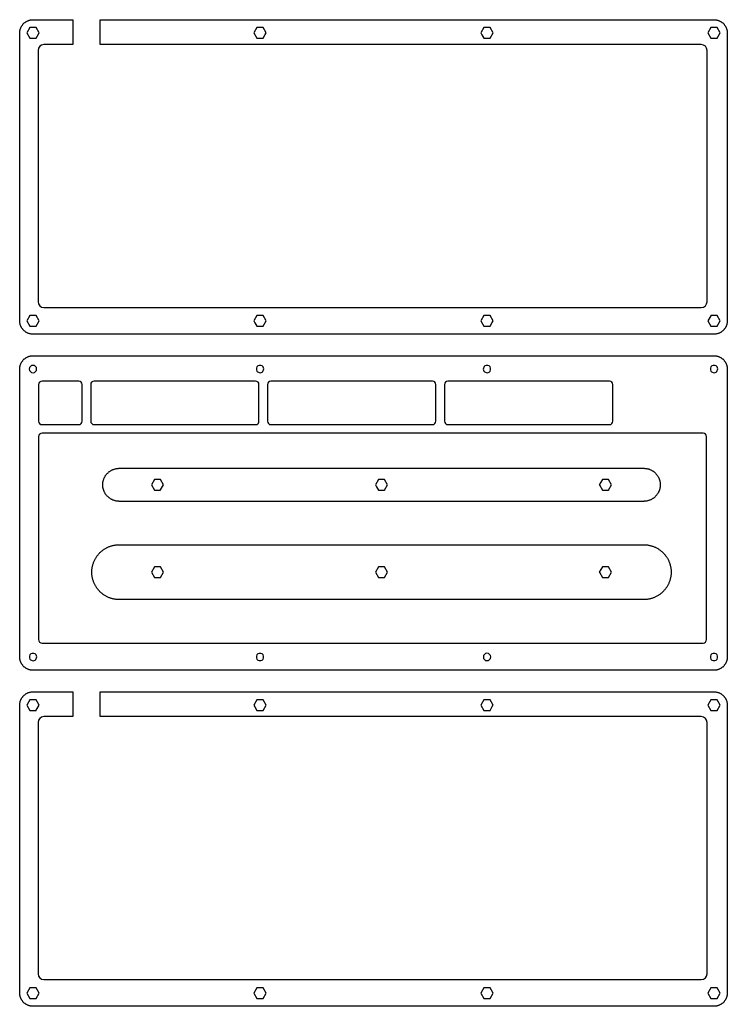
# Model space of a CAD drawing. Extents: x -329 to 329, y -226 to 226.
# Drawn here: x -328.7 to -4.9, y -225.9 to 225.9 of the extents above; entities that cross this region are included whole.
import ezdxf

# ---------------------------------------------------------------- set-up
doc = ezdxf.new("R2010")
doc.units = 0

msp = doc.modelspace()

# ---------------------------------------------------------------- linework, layer by layer
at = {"color": 1}
for p, q in [((-322.869, 225.885), (-322.653, 225.889)), ((-322.653, 225.889), (-304.528, 225.889)), ((-304.528, 225.889), (-304.466, 225.889)), ((-304.466, 225.889), (-304.466, 214.514)), ((-291.978, 214.514), (-291.978, 225.889)), ((-291.978, 225.889), (-11, 225.889)), ((-11, 225.889), (-10.784, 225.885)), ((-328.527, 221.325), (-328.47, 221.534)), ((-328.47, 221.534), (-328.405, 221.741)), ((-328.405, 221.741), (-328.333, 221.945)), ((-328.333, 221.945), (-328.254, 222.146)), ((-328.254, 222.146), (-328.168, 222.344)), ((-328.168, 222.344), (-328.074, 222.54)), ((-328.074, 222.54), (-327.974, 222.731)), ((-327.974, 222.731), (-327.867, 222.92)), ((-327.867, 222.92), (-327.753, 223.104)), ((-327.753, 223.104), (-327.633, 223.284)), ((-327.633, 223.284), (-327.506, 223.459)), ((-327.506, 223.459), (-327.374, 223.63)), ((-327.374, 223.63), (-327.235, 223.796)), ((-327.235, 223.796), (-327.09, 223.957)), ((-327.09, 223.957), (-326.94, 224.113)), ((-326.94, 224.113), (-326.784, 224.263)), ((-326.784, 224.263), (-326.623, 224.408)), ((-326.623, 224.408), (-326.457, 224.547)), ((-326.457, 224.547), (-326.286, 224.679)), ((-326.286, 224.679), (-326.111, 224.806)), ((-326.111, 224.806), (-325.931, 224.926)), ((-325.931, 224.926), (-325.747, 225.04)), ((-325.747, 225.04), (-325.558, 225.147)), ((-325.558, 225.147), (-325.367, 225.247)), ((-324.06, 222.264), (-325.468, 219.826)), ((-325.367, 225.247), (-325.171, 225.341)), ((-325.171, 225.341), (-324.973, 225.427)), ((-324.973, 225.427), (-324.772, 225.506)), ((-324.772, 225.506), (-324.568, 225.578)), ((-324.568, 225.578), (-324.361, 225.643)), ((-324.361, 225.643), (-324.152, 225.7)), ((-324.152, 225.7), (-323.942, 225.75)), ((-321.245, 222.264), (-324.06, 222.264)), ((-323.942, 225.75), (-323.729, 225.792)), ((-323.729, 225.792), (-323.516, 225.827)), ((-323.516, 225.827), (-323.301, 225.854)), ((-323.301, 225.854), (-323.086, 225.873)), ((-323.086, 225.873), (-322.869, 225.885)), ((-319.877, 219.894), (-321.245, 222.264)), ((-220.176, 222.264), (-221.583, 219.826)), ((-217.361, 222.264), (-220.176, 222.264)), ((-215.954, 219.826), (-217.361, 222.264)), ((-116.292, 222.264), (-117.699, 219.826)), ((-113.477, 222.264), (-116.292, 222.264)), ((-112.07, 219.826), (-113.477, 222.264)), ((-12.407, 222.264), (-13.815, 219.826)), ((-9.593, 222.264), (-12.407, 222.264)), ((-10.784, 225.885), (-10.568, 225.873)), ((-10.568, 225.873), (-10.352, 225.854)), ((-10.352, 225.854), (-10.137, 225.827)), ((-10.137, 225.827), (-9.924, 225.792)), ((-9.924, 225.792), (-9.711, 225.75)), ((-9.711, 225.75), (-9.501, 225.7)), ((-8.185, 219.826), (-9.593, 222.264)), ((-9.501, 225.7), (-9.292, 225.643)), ((-9.292, 225.643), (-9.085, 225.578)), ((-9.085, 225.578), (-8.881, 225.506)), ((-8.881, 225.506), (-8.68, 225.427)), ((-8.68, 225.427), (-8.482, 225.341)), ((-8.482, 225.341), (-8.286, 225.247)), ((-8.286, 225.247), (-8.095, 225.147)), ((-8.095, 225.147), (-7.906, 225.04)), ((-7.906, 225.04), (-7.722, 224.926)), ((-7.722, 224.926), (-7.542, 224.806)), ((-7.542, 224.806), (-7.367, 224.679)), ((-7.367, 224.679), (-7.196, 224.547)), ((-7.196, 224.547), (-7.03, 224.408)), ((-7.03, 224.408), (-6.869, 224.263)), ((-6.869, 224.263), (-6.713, 224.113)), ((-6.713, 224.113), (-6.563, 223.957)), ((-6.563, 223.957), (-6.418, 223.796)), ((-6.418, 223.796), (-6.279, 223.63)), ((-6.279, 223.63), (-6.147, 223.459)), ((-6.147, 223.459), (-6.02, 223.284)), ((-6.02, 223.284), (-5.9, 223.104)), ((-5.9, 223.104), (-5.786, 222.92)), ((-5.786, 222.92), (-5.679, 222.731)), ((-5.679, 222.731), (-5.579, 222.54)), ((-5.579, 222.54), (-5.485, 222.344)), ((-5.485, 222.344), (-5.399, 222.146)), ((-5.399, 222.146), (-5.32, 221.945)), ((-5.32, 221.945), (-5.248, 221.741)), ((-5.248, 221.741), (-5.183, 221.534)), ((-5.183, 221.534), (-5.126, 221.325)), ((-328.716, 219.826), (-328.712, 220.042)), ((-328.716, 87.942), (-328.716, 219.826)), ((-328.712, 220.042), (-328.7, 220.258)), ((-328.7, 220.258), (-328.681, 220.474)), ((-328.681, 220.474), (-328.654, 220.689)), ((-328.654, 220.689), (-328.619, 220.902)), ((-328.619, 220.902), (-328.577, 221.115)), ((-328.577, 221.115), (-328.527, 221.325)), ((-325.468, 219.826), (-324.06, 217.389)), ((-324.06, 217.389), (-321.245, 217.389)), ((-321.245, 217.389), (-319.838, 219.826)), ((-319.838, 219.826), (-319.877, 219.894)), ((-221.583, 219.826), (-220.176, 217.389)), ((-220.176, 217.389), (-217.361, 217.389)), ((-217.361, 217.389), (-216.361, 219.121)), ((-216.361, 219.121), (-215.954, 219.826)), ((-117.699, 219.826), (-117.199, 218.96)), ((-117.199, 218.96), (-116.292, 217.389)), ((-116.292, 217.389), (-113.477, 217.389)), ((-113.477, 217.389), (-112.07, 219.826)), ((-13.815, 219.826), (-12.407, 217.389)), ((-12.407, 217.389), (-12.329, 217.389)), ((-12.329, 217.389), (-9.593, 217.389)), ((-9.593, 217.389), (-8.185, 219.826)), ((-5.126, 221.325), (-5.076, 221.115)), ((-5.076, 221.115), (-5.034, 220.902)), ((-5.034, 220.902), (-4.999, 220.689)), ((-4.999, 220.689), (-4.972, 220.474)), ((-4.972, 220.474), (-4.953, 220.258)), ((-4.953, 220.258), (-4.941, 220.042)), ((-4.941, 220.042), (-4.938, 219.826)), ((-4.938, 219.826), (-4.938, 218.338)), ((-4.938, 218.338), (-4.938, 87.942)), ((-304.466, 214.514), (-317.653, 214.514)), ((-291.915, 214.514), (-291.978, 214.514)), ((-16.853, 214.514), (-291.915, 214.514)), ((-320.341, 211.826), (-320.341, 96.764)), ((-14.165, 96.764), (-14.165, 211.826)), ((-324.06, 90.38), (-325.468, 87.942)), ((-321.245, 90.38), (-324.06, 90.38)), ((-319.838, 87.942), (-321.245, 90.38)), ((-317.653, 94.076), (-16.853, 94.076)), ((-220.176, 90.38), (-221.583, 87.942)), ((-217.361, 90.38), (-220.176, 90.38)), ((-215.954, 87.942), (-217.361, 90.38)), ((-116.292, 90.38), (-117.699, 87.942)), ((-113.477, 90.38), (-116.292, 90.38)), ((-112.07, 87.942), (-113.477, 90.38)), ((-12.407, 90.38), (-12.446, 90.312)), ((-9.593, 90.38), (-12.407, 90.38)), ((-8.185, 87.942), (-9.593, 90.38)), ((-328.712, 87.726), (-328.716, 87.942)), ((-328.7, 87.51), (-328.712, 87.726)), ((-328.681, 87.294), (-328.7, 87.51)), ((-328.654, 87.079), (-328.681, 87.294)), ((-328.619, 86.866), (-328.654, 87.079)), ((-328.577, 86.653), (-328.619, 86.866)), ((-328.527, 86.443), (-328.577, 86.653)), ((-328.47, 86.234), (-328.527, 86.443)), ((-328.405, 86.027), (-328.47, 86.234)), ((-328.333, 85.823), (-328.405, 86.027)), ((-325.468, 87.942), (-324.06, 85.505)), ((-321.206, 85.572), (-319.838, 87.942)), ((-221.583, 87.942), (-221.083, 87.076)), ((-221.083, 87.076), (-220.176, 85.505)), ((-217.361, 85.505), (-215.954, 87.942)), ((-117.699, 87.942), (-116.292, 85.505)), ((-113.477, 85.505), (-112.477, 87.237)), ((-112.477, 87.237), (-112.07, 87.942)), ((-12.446, 90.312), (-13.815, 87.942)), ((-13.815, 87.942), (-12.407, 85.505)), ((-9.593, 85.505), (-8.185, 87.942)), ((-5.248, 86.027), (-5.32, 85.823)), ((-5.183, 86.234), (-5.248, 86.027)), ((-5.126, 86.443), (-5.183, 86.234)), ((-5.076, 86.653), (-5.126, 86.443)), ((-5.034, 86.866), (-5.076, 86.653)), ((-4.999, 87.079), (-5.034, 86.866)), ((-4.972, 87.294), (-4.999, 87.079)), ((-4.953, 87.51), (-4.972, 87.294)), ((-4.941, 87.726), (-4.953, 87.51)), ((-4.938, 87.942), (-4.941, 87.726)), ((-328.254, 85.622), (-328.333, 85.823)), ((-328.168, 85.424), (-328.254, 85.622)), ((-328.074, 85.228), (-328.168, 85.424)), ((-327.974, 85.037), (-328.074, 85.228)), ((-327.867, 84.848), (-327.974, 85.037)), ((-327.753, 84.664), (-327.867, 84.848)), ((-327.633, 84.484), (-327.753, 84.664)), ((-327.506, 84.309), (-327.633, 84.484)), ((-327.374, 84.138), (-327.506, 84.309)), ((-327.235, 83.972), (-327.374, 84.138)), ((-327.09, 83.811), (-327.235, 83.972)), ((-326.94, 83.655), (-327.09, 83.811)), ((-326.784, 83.505), (-326.94, 83.655)), ((-326.623, 83.36), (-326.784, 83.505)), ((-326.457, 83.221), (-326.623, 83.36)), ((-326.286, 83.089), (-326.457, 83.221)), ((-326.111, 82.962), (-326.286, 83.089)), ((-325.931, 82.842), (-326.111, 82.962)), ((-325.747, 82.728), (-325.931, 82.842)), ((-325.558, 82.621), (-325.747, 82.728)), ((-325.367, 82.521), (-325.558, 82.621)), ((-325.171, 82.427), (-325.367, 82.521)), ((-324.973, 82.341), (-325.171, 82.427)), ((-324.772, 82.262), (-324.973, 82.341)), ((-324.568, 82.19), (-324.772, 82.262)), ((-324.361, 82.125), (-324.568, 82.19)), ((-324.152, 82.068), (-324.361, 82.125)), ((-323.942, 82.018), (-324.152, 82.068)), ((-324.06, 85.505), (-321.245, 85.505)), ((-323.729, 81.976), (-323.942, 82.018)), ((-323.516, 81.941), (-323.729, 81.976)), ((-323.301, 81.914), (-323.516, 81.941)), ((-323.086, 81.895), (-323.301, 81.914)), ((-322.869, 81.883), (-323.086, 81.895)), ((-322.653, 81.88), (-322.869, 81.883)), ((-11, 81.88), (-322.653, 81.88)), ((-321.245, 85.505), (-321.206, 85.572)), ((-220.176, 85.505), (-217.361, 85.505)), ((-116.292, 85.505), (-113.477, 85.505)), ((-12.407, 85.505), (-9.593, 85.505)), ((-10.784, 81.883), (-11, 81.88)), ((-10.568, 81.895), (-10.784, 81.883)), ((-10.352, 81.914), (-10.568, 81.895)), ((-10.137, 81.941), (-10.352, 81.914)), ((-9.924, 81.976), (-10.137, 81.941)), ((-9.711, 82.018), (-9.924, 81.976)), ((-9.501, 82.068), (-9.711, 82.018)), ((-9.292, 82.125), (-9.501, 82.068)), ((-9.085, 82.19), (-9.292, 82.125)), ((-8.881, 82.262), (-9.085, 82.19)), ((-8.68, 82.341), (-8.881, 82.262)), ((-8.482, 82.427), (-8.68, 82.341)), ((-8.286, 82.521), (-8.482, 82.427)), ((-8.095, 82.621), (-8.286, 82.521)), ((-7.906, 82.728), (-8.095, 82.621)), ((-7.722, 82.842), (-7.906, 82.728)), ((-7.542, 82.962), (-7.722, 82.842)), ((-7.367, 83.089), (-7.542, 82.962)), ((-7.196, 83.221), (-7.367, 83.089)), ((-7.03, 83.36), (-7.196, 83.221)), ((-6.869, 83.505), (-7.03, 83.36)), ((-6.713, 83.655), (-6.869, 83.505)), ((-6.563, 83.811), (-6.713, 83.655)), ((-6.418, 83.972), (-6.563, 83.811)), ((-6.279, 84.138), (-6.418, 83.972)), ((-6.147, 84.309), (-6.279, 84.138)), ((-6.02, 84.484), (-6.147, 84.309)), ((-5.9, 84.664), (-6.02, 84.484)), ((-5.786, 84.848), (-5.9, 84.664)), ((-5.679, 85.037), (-5.786, 84.848)), ((-5.579, 85.228), (-5.679, 85.037)), ((-5.485, 85.424), (-5.579, 85.228)), ((-5.399, 85.622), (-5.485, 85.424)), ((-5.32, 85.823), (-5.399, 85.622)), ((-328.47, 67.65), (-328.405, 67.857)), ((-328.405, 67.857), (-328.333, 68.061)), ((-328.333, 68.061), (-328.254, 68.262)), ((-328.254, 68.262), (-328.168, 68.46)), ((-328.168, 68.46), (-328.074, 68.656)), ((-328.074, 68.656), (-327.974, 68.847)), ((-327.974, 68.847), (-327.867, 69.036)), ((-327.867, 69.036), (-327.753, 69.22)), ((-327.753, 69.22), (-327.633, 69.4)), ((-327.633, 69.4), (-327.506, 69.575)), ((-327.506, 69.575), (-327.374, 69.746)), ((-327.374, 69.746), (-327.235, 69.912)), ((-327.235, 69.912), (-327.09, 70.073)), ((-327.09, 70.073), (-326.94, 70.229)), ((-326.94, 70.229), (-326.784, 70.379)), ((-326.784, 70.379), (-326.623, 70.524)), ((-326.623, 70.524), (-326.457, 70.663)), ((-326.457, 70.663), (-326.286, 70.795)), ((-326.286, 70.795), (-326.111, 70.922)), ((-326.111, 70.922), (-325.931, 71.042)), ((-325.931, 71.042), (-325.747, 71.156)), ((-325.747, 71.156), (-325.558, 71.263)), ((-325.558, 71.263), (-325.367, 71.363)), ((-325.367, 71.363), (-325.171, 71.457)), ((-325.171, 71.457), (-324.973, 71.543)), ((-324.973, 71.543), (-324.772, 71.622)), ((-324.772, 71.622), (-324.568, 71.694)), ((-324.568, 71.694), (-324.361, 71.759)), ((-324.361, 71.759), (-324.152, 71.816)), ((-324.152, 71.816), (-323.942, 71.866)), ((-323.942, 71.866), (-323.729, 71.908)), ((-323.729, 71.908), (-323.516, 71.943)), ((-323.516, 71.943), (-323.301, 71.97)), ((-323.301, 71.97), (-323.086, 71.989)), ((-323.086, 71.989), (-322.869, 72.001)), ((-322.869, 72.001), (-322.653, 72.005)), ((-322.653, 72.005), (-319.765, 72.005)), ((-319.765, 72.005), (-11, 72.005)), ((-11, 72.005), (-10.784, 72.001)), ((-10.784, 72.001), (-10.568, 71.989)), ((-10.568, 71.989), (-10.352, 71.97)), ((-10.352, 71.97), (-10.137, 71.943)), ((-10.137, 71.943), (-9.924, 71.908)), ((-9.924, 71.908), (-9.711, 71.866)), ((-9.711, 71.866), (-9.501, 71.816)), ((-9.501, 71.816), (-9.292, 71.759)), ((-9.292, 71.759), (-9.085, 71.694)), ((-9.085, 71.694), (-8.881, 71.622)), ((-8.881, 71.622), (-8.68, 71.543)), ((-8.68, 71.543), (-8.482, 71.457)), ((-8.482, 71.457), (-8.286, 71.363)), ((-8.286, 71.363), (-8.095, 71.263)), ((-8.095, 71.263), (-7.906, 71.156)), ((-7.906, 71.156), (-7.722, 71.042)), ((-7.722, 71.042), (-7.542, 70.922)), ((-7.542, 70.922), (-7.367, 70.795)), ((-7.367, 70.795), (-7.196, 70.663)), ((-7.196, 70.663), (-7.03, 70.524)), ((-7.03, 70.524), (-6.869, 70.379)), ((-6.869, 70.379), (-6.713, 70.229)), ((-6.713, 70.229), (-6.563, 70.073)), ((-6.563, 70.073), (-6.418, 69.912)), ((-6.418, 69.912), (-6.279, 69.746)), ((-6.279, 69.746), (-6.147, 69.575)), ((-6.147, 69.575), (-6.02, 69.4)), ((-6.02, 69.4), (-5.9, 69.22)), ((-5.9, 69.22), (-5.786, 69.036)), ((-5.786, 69.036), (-5.679, 68.847)), ((-5.679, 68.847), (-5.579, 68.656)), ((-5.579, 68.656), (-5.485, 68.46)), ((-5.485, 68.46), (-5.399, 68.262)), ((-5.399, 68.262), (-5.32, 68.061)), ((-5.32, 68.061), (-5.248, 67.857)), ((-5.248, 67.857), (-5.183, 67.65)), ((-328.716, 65.942), (-328.712, 66.158)), ((-328.716, -65.942), (-328.716, 65.942)), ((-328.712, 66.158), (-328.7, 66.374)), ((-328.7, 66.374), (-328.681, 66.59)), ((-328.681, 66.59), (-328.654, 66.805)), ((-328.654, 66.805), (-328.619, 67.018)), ((-328.619, 67.018), (-328.577, 67.231)), ((-328.577, 67.231), (-328.527, 67.441)), ((-328.527, 67.441), (-328.47, 67.65)), ((-5.183, 67.65), (-5.126, 67.441)), ((-5.126, 67.441), (-5.076, 67.231)), ((-5.076, 67.231), (-5.034, 67.018)), ((-5.034, 67.018), (-4.999, 66.805)), ((-4.999, 66.805), (-4.972, 66.59)), ((-4.972, 66.59), (-4.953, 66.374)), ((-4.953, 66.374), (-4.941, 66.158)), ((-4.941, 66.158), (-4.938, 65.942)), ((-4.938, 65.942), (-4.938, -65.942)), ((-320.065, 58.817), (-320.065, 42.017)), ((-301.728, 60.354), (-318.528, 60.354)), ((-300.19, 42.017), (-300.19, 58.817)), ((-296.253, 58.817), (-296.253, 42.017)), ((-220.765, 60.354), (-294.715, 60.354)), ((-219.227, 42.017), (-219.227, 58.817)), ((-215.29, 58.817), (-215.29, 42.017)), ((-139.803, 60.354), (-213.753, 60.354)), ((-138.266, 42.017), (-138.266, 58.817)), ((-134.327, 58.817), (-134.327, 45.817)), ((-58.84, 60.354), (-132.79, 60.354)), ((-57.303, 42.017), (-57.303, 58.817)), ((-134.327, 45.817), (-134.327, 42.017)), ((-318.528, 40.479), (-301.728, 40.479)), ((-207.806, 36.542), (-318.528, 36.542)), ((-294.715, 40.479), (-220.765, 40.479)), ((-213.753, 40.479), (-139.803, 40.479)), ((-15.978, 36.542), (-207.806, 36.542)), ((-132.79, 40.479), (-58.84, 40.479)), ((-320.065, 35.005), (-320.065, 13.027)), ((-14.44, -57.995), (-14.44, 35.005)), ((-288.816, 17.94), (-288.65, 18.121)), ((-288.65, 18.121), (-288.478, 18.295)), ((-288.478, 18.295), (-288.301, 18.464)), ((-288.301, 18.464), (-288.118, 18.627)), ((-288.118, 18.627), (-287.93, 18.784)), ((-287.93, 18.784), (-287.737, 18.935)), ((-287.737, 18.935), (-287.539, 19.08)), ((-287.539, 19.08), (-287.337, 19.218)), ((-287.337, 19.218), (-287.131, 19.349)), ((-287.131, 19.349), (-286.92, 19.474)), ((-286.92, 19.474), (-286.705, 19.592)), ((-286.705, 19.592), (-286.487, 19.703)), ((-286.487, 19.703), (-286.265, 19.807)), ((-286.265, 19.807), (-286.04, 19.903)), ((-286.04, 19.903), (-285.812, 19.992)), ((-285.812, 19.992), (-285.581, 20.074)), ((-285.581, 20.074), (-285.347, 20.148)), ((-285.347, 20.148), (-285.112, 20.215)), ((-285.112, 20.215), (-284.874, 20.273)), ((-284.874, 20.273), (-284.634, 20.325)), ((-284.634, 20.325), (-284.393, 20.368)), ((-284.393, 20.368), (-284.151, 20.404)), ((-284.151, 20.404), (-283.908, 20.431)), ((-283.908, 20.431), (-283.664, 20.451)), ((-283.664, 20.451), (-283.419, 20.463)), ((-283.419, 20.463), (-283.174, 20.467)), ((-283.174, 20.467), (-43.174, 20.467)), ((-43.174, 20.467), (-42.931, 20.463)), ((-42.931, 20.463), (-42.689, 20.451)), ((-42.689, 20.451), (-42.447, 20.432)), ((-42.447, 20.432), (-42.207, 20.405)), ((-42.207, 20.405), (-41.967, 20.37)), ((-41.967, 20.37), (-41.728, 20.328)), ((-41.728, 20.328), (-41.491, 20.277)), ((-41.491, 20.277), (-41.255, 20.22)), ((-41.255, 20.22), (-41.022, 20.154)), ((-41.022, 20.154), (-40.791, 20.082)), ((-40.791, 20.082), (-40.562, 20.002)), ((-40.562, 20.002), (-40.336, 19.914)), ((-40.336, 19.914), (-40.112, 19.82)), ((-40.112, 19.82), (-39.892, 19.718)), ((-39.892, 19.718), (-39.676, 19.609)), ((-39.676, 19.609), (-39.463, 19.494)), ((-39.463, 19.494), (-39.253, 19.372)), ((-39.253, 19.372), (-39.048, 19.243)), ((-39.048, 19.243), (-38.847, 19.107)), ((-38.847, 19.107), (-38.65, 18.965)), ((-38.65, 18.965), (-38.458, 18.817)), ((-38.458, 18.817), (-38.271, 18.663)), ((-38.271, 18.663), (-38.089, 18.503)), ((-38.089, 18.503), (-37.913, 18.337)), ((-37.913, 18.337), (-37.741, 18.166)), ((-37.741, 18.166), (-37.575, 17.989)), ((-290.712, 13.516), (-290.688, 13.76)), ((-290.688, 13.76), (-290.656, 14.003)), ((-290.656, 14.003), (-290.617, 14.245)), ((-290.617, 14.245), (-290.57, 14.485)), ((-290.57, 14.485), (-290.514, 14.723)), ((-290.514, 14.723), (-290.452, 14.96)), ((-290.452, 14.96), (-290.381, 15.195)), ((-290.381, 15.195), (-290.303, 15.427)), ((-290.303, 15.427), (-290.218, 15.657)), ((-290.218, 15.657), (-290.125, 15.883)), ((-290.125, 15.883), (-290.025, 16.107)), ((-290.025, 16.107), (-289.918, 16.327)), ((-289.918, 16.327), (-289.803, 16.543)), ((-289.803, 16.543), (-289.682, 16.756)), ((-289.682, 16.756), (-289.554, 16.965)), ((-289.554, 16.965), (-289.419, 17.169)), ((-289.419, 17.169), (-289.278, 17.369)), ((-289.278, 17.369), (-289.13, 17.565)), ((-289.13, 17.565), (-288.976, 17.755)), ((-288.976, 17.755), (-288.816, 17.94)), ((-267.081, 15.342), (-268.488, 12.905)), ((-264.266, 15.342), (-267.081, 15.342)), ((-262.859, 12.905), (-264.266, 15.342)), ((-164.581, 15.342), (-165.988, 12.905)), ((-161.766, 15.342), (-164.581, 15.342)), ((-160.359, 12.905), (-161.766, 15.342)), ((-62.081, 15.342), (-63.488, 12.905)), ((-59.266, 15.342), (-62.081, 15.342)), ((-57.859, 12.905), (-59.266, 15.342)), ((-37.575, 17.989), (-37.415, 17.807)), ((-37.415, 17.807), (-37.261, 17.62)), ((-37.261, 17.62), (-37.113, 17.428)), ((-37.113, 17.428), (-36.971, 17.231)), ((-36.971, 17.231), (-36.836, 17.03)), ((-36.836, 17.03), (-36.707, 16.825)), ((-36.707, 16.825), (-36.584, 16.616)), ((-36.584, 16.616), (-36.469, 16.402)), ((-36.469, 16.402), (-36.36, 16.186)), ((-36.36, 16.186), (-36.258, 15.966)), ((-36.258, 15.966), (-36.164, 15.742)), ((-36.164, 15.742), (-36.076, 15.516)), ((-36.076, 15.516), (-35.996, 15.288)), ((-35.996, 15.288), (-35.924, 15.056)), ((-35.924, 15.056), (-35.858, 14.823)), ((-35.858, 14.823), (-35.801, 14.587)), ((-35.801, 14.587), (-35.751, 14.35)), ((-35.751, 14.35), (-35.708, 14.111)), ((-35.708, 14.111), (-35.673, 13.872)), ((-35.673, 13.872), (-35.646, 13.631)), ((-35.646, 13.631), (-35.627, 13.389)), ((-320.065, 13.027), (-320.065, -57.995)), ((-290.736, 13.027), (-290.728, 13.272)), ((-290.736, 12.782), (-290.736, 13.027)), ((-290.728, 12.537), (-290.736, 12.782)), ((-290.728, 13.272), (-290.712, 13.516)), ((-290.712, 12.293), (-290.728, 12.537)), ((-290.688, 12.049), (-290.712, 12.293)), ((-290.656, 11.806), (-290.688, 12.049)), ((-290.617, 11.565), (-290.656, 11.806)), ((-290.57, 11.324), (-290.617, 11.565)), ((-290.514, 11.086), (-290.57, 11.324)), ((-290.452, 10.849), (-290.514, 11.086)), ((-290.381, 10.614), (-290.452, 10.849)), ((-290.303, 10.382), (-290.381, 10.614)), ((-290.218, 10.152), (-290.303, 10.382)), ((-290.125, 9.926), (-290.218, 10.152)), ((-290.025, 9.702), (-290.125, 9.926)), ((-289.918, 9.482), (-290.025, 9.702)), ((-289.803, 9.266), (-289.918, 9.482)), ((-289.682, 9.053), (-289.803, 9.266)), ((-289.554, 8.844), (-289.682, 9.053)), ((-268.488, 12.905), (-267.081, 10.467)), ((-267.081, 10.467), (-264.266, 10.467)), ((-264.266, 10.467), (-264.227, 10.535)), ((-264.227, 10.535), (-262.859, 12.905)), ((-165.988, 12.905), (-165.488, 12.038)), ((-165.488, 12.038), (-164.581, 10.467)), ((-164.581, 10.467), (-161.766, 10.467)), ((-161.766, 10.467), (-160.359, 12.905)), ((-63.488, 12.905), (-63.449, 12.837)), ((-63.449, 12.837), (-62.081, 10.467)), ((-62.081, 10.467), (-59.266, 10.467)), ((-59.266, 10.467), (-57.859, 12.905)), ((-36.584, 9.193), (-36.707, 8.984)), ((-36.469, 9.407), (-36.584, 9.193)), ((-36.36, 9.623), (-36.469, 9.407)), ((-36.258, 9.843), (-36.36, 9.623)), ((-36.164, 10.067), (-36.258, 9.843)), ((-36.076, 10.293), (-36.164, 10.067)), ((-35.996, 10.522), (-36.076, 10.293)), ((-35.924, 10.753), (-35.996, 10.522)), ((-35.858, 10.986), (-35.924, 10.753)), ((-35.801, 11.222), (-35.858, 10.986)), ((-35.751, 11.459), (-35.801, 11.222)), ((-35.708, 11.698), (-35.751, 11.459)), ((-35.673, 11.937), (-35.708, 11.698)), ((-35.646, 12.178), (-35.673, 11.937)), ((-35.627, 12.42), (-35.646, 12.178)), ((-35.627, 13.389), (-35.615, 13.147)), ((-35.615, 12.662), (-35.627, 12.42)), ((-35.615, 13.147), (-35.611, 12.905)), ((-35.611, 12.905), (-35.615, 12.662)), ((-289.419, 8.64), (-289.554, 8.844)), ((-289.278, 8.44), (-289.419, 8.64)), ((-289.13, 8.244), (-289.278, 8.44)), ((-288.976, 8.054), (-289.13, 8.244)), ((-288.816, 7.869), (-288.976, 8.054)), ((-288.65, 7.688), (-288.816, 7.869)), ((-288.478, 7.514), (-288.65, 7.688)), ((-288.301, 7.345), (-288.478, 7.514)), ((-288.118, 7.182), (-288.301, 7.345)), ((-287.93, 7.025), (-288.118, 7.182)), ((-287.737, 6.874), (-287.93, 7.025)), ((-287.539, 6.729), (-287.737, 6.874)), ((-287.337, 6.591), (-287.539, 6.729)), ((-287.131, 6.46), (-287.337, 6.591)), ((-286.92, 6.335), (-287.131, 6.46)), ((-286.705, 6.217), (-286.92, 6.335)), ((-286.487, 6.106), (-286.705, 6.217)), ((-286.265, 6.002), (-286.487, 6.106)), ((-286.04, 5.906), (-286.265, 6.002)), ((-285.812, 5.817), (-286.04, 5.906)), ((-285.581, 5.735), (-285.812, 5.817)), ((-285.347, 5.661), (-285.581, 5.735)), ((-285.112, 5.594), (-285.347, 5.661)), ((-284.874, 5.536), (-285.112, 5.594)), ((-284.634, 5.484), (-284.874, 5.536)), ((-284.393, 5.441), (-284.634, 5.484)), ((-284.151, 5.405), (-284.393, 5.441)), ((-283.908, 5.378), (-284.151, 5.405)), ((-283.664, 5.358), (-283.908, 5.378)), ((-283.419, 5.346), (-283.664, 5.358)), ((-283.174, 5.342), (-283.419, 5.346)), ((-100.947, 5.342), (-283.174, 5.342)), ((-43.174, 5.342), (-100.947, 5.342)), ((-42.931, 5.346), (-43.174, 5.342)), ((-42.689, 5.358), (-42.931, 5.346)), ((-42.447, 5.377), (-42.689, 5.358)), ((-42.207, 5.404), (-42.447, 5.377)), ((-41.967, 5.439), (-42.207, 5.404)), ((-41.728, 5.481), (-41.967, 5.439)), ((-41.491, 5.532), (-41.728, 5.481)), ((-41.255, 5.589), (-41.491, 5.532)), ((-41.022, 5.655), (-41.255, 5.589)), ((-40.791, 5.727), (-41.022, 5.655)), ((-40.562, 5.807), (-40.791, 5.727)), ((-40.336, 5.895), (-40.562, 5.807)), ((-40.112, 5.989), (-40.336, 5.895)), ((-39.892, 6.091), (-40.112, 5.989)), ((-39.676, 6.2), (-39.892, 6.091)), ((-39.463, 6.315), (-39.676, 6.2)), ((-39.253, 6.438), (-39.463, 6.315)), ((-39.048, 6.566), (-39.253, 6.438)), ((-38.847, 6.702), (-39.048, 6.566)), ((-38.65, 6.844), (-38.847, 6.702)), ((-38.458, 6.992), (-38.65, 6.844)), ((-38.271, 7.146), (-38.458, 6.992)), ((-38.089, 7.306), (-38.271, 7.146)), ((-37.913, 7.472), (-38.089, 7.306)), ((-37.741, 7.643), (-37.913, 7.472)), ((-37.575, 7.82), (-37.741, 7.643)), ((-37.415, 8.002), (-37.575, 7.82)), ((-37.261, 8.189), (-37.415, 8.002)), ((-37.113, 8.381), (-37.261, 8.189)), ((-36.971, 8.578), (-37.113, 8.381)), ((-36.836, 8.779), (-36.971, 8.578)), ((-36.707, 8.984), (-36.836, 8.779)), ((-292.001, -18.157), (-291.774, -17.938)), ((-291.774, -17.938), (-291.541, -17.725)), ((-291.541, -17.725), (-291.303, -17.517)), ((-291.303, -17.517), (-291.059, -17.316)), ((-291.059, -17.316), (-290.811, -17.121)), ((-290.811, -17.121), (-290.558, -16.932)), ((-290.558, -16.932), (-290.3, -16.75)), ((-290.3, -16.75), (-290.038, -16.574)), ((-290.038, -16.574), (-289.772, -16.405)), ((-289.772, -16.405), (-289.501, -16.242)), ((-289.501, -16.242), (-289.226, -16.087)), ((-289.226, -16.087), (-288.947, -15.938)), ((-288.947, -15.938), (-288.665, -15.797)), ((-288.665, -15.797), (-288.38, -15.662)), ((-288.38, -15.662), (-288.091, -15.535)), ((-288.091, -15.535), (-287.799, -15.415)), ((-287.799, -15.415), (-287.504, -15.303)), ((-287.504, -15.303), (-287.206, -15.198)), ((-287.206, -15.198), (-286.906, -15.1)), ((-286.906, -15.1), (-286.603, -15.01)), ((-286.603, -15.01), (-286.298, -14.928)), ((-286.298, -14.928), (-285.991, -14.853)), ((-285.991, -14.853), (-285.683, -14.786)), ((-285.683, -14.786), (-285.373, -14.727)), ((-285.373, -14.727), (-285.061, -14.676)), ((-285.061, -14.676), (-284.749, -14.632)), ((-284.749, -14.632), (-284.435, -14.596)), ((-284.435, -14.596), (-284.12, -14.569)), ((-284.12, -14.569), (-283.805, -14.549)), ((-283.805, -14.549), (-283.49, -14.537)), ((-283.49, -14.537), (-283.174, -14.533)), ((-283.174, -14.533), (-92.069, -14.533)), ((-92.069, -14.533), (-43.174, -14.533)), ((-43.174, -14.533), (-43.051, -14.533)), ((-43.051, -14.533), (-42.735, -14.54)), ((-42.735, -14.54), (-42.419, -14.555)), ((-42.419, -14.555), (-42.103, -14.578)), ((-42.103, -14.578), (-41.788, -14.609)), ((-41.788, -14.609), (-41.475, -14.648)), ((-41.475, -14.648), (-41.162, -14.695)), ((-41.162, -14.695), (-40.85, -14.749)), ((-40.85, -14.749), (-40.54, -14.812)), ((-40.54, -14.812), (-40.232, -14.882)), ((-40.232, -14.882), (-39.925, -14.96)), ((-39.925, -14.96), (-39.621, -15.045)), ((-39.621, -15.045), (-39.318, -15.139)), ((-39.318, -15.139), (-39.019, -15.239)), ((-39.019, -15.239), (-38.722, -15.348)), ((-38.722, -15.348), (-38.427, -15.464)), ((-38.427, -15.464), (-38.136, -15.587)), ((-38.136, -15.587), (-37.848, -15.717)), ((-37.848, -15.717), (-37.563, -15.855)), ((-37.563, -15.855), (-37.282, -16)), ((-37.282, -16), (-37.004, -16.152)), ((-37.004, -16.152), (-36.731, -16.31)), ((-36.731, -16.31), (-36.461, -16.476)), ((-36.461, -16.476), (-36.196, -16.648)), ((-36.196, -16.648), (-35.935, -16.827)), ((-35.935, -16.827), (-35.679, -17.013)), ((-35.679, -17.013), (-35.428, -17.205)), ((-35.428, -17.205), (-35.181, -17.403)), ((-35.181, -17.403), (-34.94, -17.607)), ((-34.94, -17.607), (-34.703, -17.818)), ((-34.703, -17.818), (-34.473, -18.034)), ((-34.473, -18.034), (-34.247, -18.256)), ((-294.912, -22.618), (-294.795, -22.325)), ((-294.795, -22.325), (-294.672, -22.034)), ((-294.672, -22.034), (-294.541, -21.747)), ((-294.541, -21.747), (-294.403, -21.463)), ((-294.403, -21.463), (-294.258, -21.182)), ((-294.258, -21.182), (-294.106, -20.906)), ((-294.106, -20.906), (-293.947, -20.633)), ((-293.947, -20.633), (-293.781, -20.364)), ((-293.781, -20.364), (-293.608, -20.1)), ((-293.608, -20.1), (-293.429, -19.84)), ((-293.429, -19.84), (-293.244, -19.584)), ((-293.244, -19.584), (-293.052, -19.334)), ((-293.052, -19.334), (-292.854, -19.088)), ((-292.854, -19.088), (-292.649, -18.847)), ((-292.649, -18.847), (-292.439, -18.612)), ((-292.439, -18.612), (-292.223, -18.381)), ((-292.223, -18.381), (-292.001, -18.157)), ((-34.247, -18.256), (-34.027, -18.483)), ((-34.027, -18.483), (-33.814, -18.716)), ((-33.814, -18.716), (-33.606, -18.955)), ((-33.606, -18.955), (-33.404, -19.198)), ((-33.404, -19.198), (-33.208, -19.446)), ((-33.208, -19.446), (-33.019, -19.7)), ((-33.019, -19.7), (-32.836, -19.958)), ((-32.836, -19.958), (-32.659, -20.22)), ((-32.659, -20.22), (-32.489, -20.487)), ((-32.489, -20.487), (-32.326, -20.758)), ((-32.326, -20.758), (-32.17, -21.033)), ((-32.17, -21.033), (-32.021, -21.312)), ((-32.021, -21.312), (-31.879, -21.595)), ((-31.879, -21.595), (-31.744, -21.881)), ((-31.744, -21.881), (-31.617, -22.17)), ((-31.617, -22.17), (-31.496, -22.463)), ((-31.496, -22.463), (-31.383, -22.758)), ((-295.736, -26.938), (-295.728, -26.622)), ((-295.736, -27.253), (-295.736, -26.938)), ((-295.728, -26.622), (-295.712, -26.307)), ((-295.712, -26.307), (-295.688, -25.992)), ((-295.688, -25.992), (-295.656, -25.678)), ((-295.656, -25.678), (-295.617, -25.365)), ((-295.617, -25.365), (-295.569, -25.052)), ((-295.569, -25.052), (-295.514, -24.742)), ((-295.514, -24.742), (-295.451, -24.432)), ((-295.451, -24.432), (-295.38, -24.124)), ((-295.38, -24.124), (-295.302, -23.819)), ((-295.302, -23.819), (-295.215, -23.515)), ((-295.215, -23.515), (-295.122, -23.213)), ((-295.122, -23.213), (-295.02, -22.914)), ((-295.02, -22.914), (-294.912, -22.618)), ((-267.081, -24.658), (-268.488, -27.096)), ((-268.488, -27.096), (-267.081, -29.533)), ((-264.266, -24.658), (-267.081, -24.658)), ((-262.898, -27.028), (-264.266, -24.658)), ((-264.266, -29.533), (-262.859, -27.096)), ((-262.859, -27.096), (-262.898, -27.028)), ((-164.581, -24.658), (-165.988, -27.096)), ((-165.988, -27.096), (-164.581, -29.533)), ((-161.766, -24.658), (-164.581, -24.658)), ((-160.398, -27.028), (-161.766, -24.658)), ((-161.766, -29.533), (-160.359, -27.096)), ((-160.359, -27.096), (-160.398, -27.028)), ((-62.081, -24.658), (-63.488, -27.096)), ((-63.488, -27.096), (-63.449, -27.163)), ((-59.266, -24.658), (-62.081, -24.658)), ((-57.859, -27.096), (-59.266, -24.658)), ((-59.266, -29.533), (-57.859, -27.096)), ((-31.383, -22.758), (-31.278, -23.057)), ((-31.278, -23.057), (-31.18, -23.357)), ((-31.18, -23.357), (-31.09, -23.66)), ((-31.09, -23.66), (-31.007, -23.966)), ((-31.007, -23.966), (-30.932, -24.273)), ((-30.932, -24.273), (-30.865, -24.582)), ((-30.865, -24.582), (-30.806, -24.893)), ((-30.806, -24.893), (-30.754, -25.205)), ((-30.754, -25.205), (-30.71, -25.518)), ((-30.71, -25.518), (-30.675, -25.832)), ((-30.675, -25.832), (-30.647, -26.147)), ((-30.647, -26.147), (-30.627, -26.463)), ((-30.627, -26.463), (-30.615, -26.779)), ((-30.615, -26.779), (-30.611, -27.096)), ((-30.611, -27.096), (-30.615, -27.409)), ((-295.728, -27.569), (-295.736, -27.253)), ((-295.712, -27.884), (-295.728, -27.569)), ((-295.688, -28.199), (-295.712, -27.884)), ((-295.656, -28.513), (-295.688, -28.199)), ((-295.617, -28.826), (-295.656, -28.513)), ((-295.569, -29.139), (-295.617, -28.826)), ((-295.514, -29.449), (-295.569, -29.139)), ((-295.451, -29.759), (-295.514, -29.449)), ((-295.38, -30.067), (-295.451, -29.759)), ((-295.302, -30.372), (-295.38, -30.067)), ((-295.215, -30.676), (-295.302, -30.372)), ((-295.122, -30.978), (-295.215, -30.676)), ((-295.02, -31.277), (-295.122, -30.978)), ((-294.912, -31.573), (-295.02, -31.277)), ((-294.795, -31.866), (-294.912, -31.573)), ((-267.081, -29.533), (-264.266, -29.533)), ((-164.581, -29.533), (-161.766, -29.533)), ((-63.449, -27.163), (-62.081, -29.533)), ((-62.081, -29.533), (-59.266, -29.533)), ((-31.369, -31.392), (-31.479, -31.685)), ((-31.265, -31.096), (-31.369, -31.392)), ((-31.169, -30.798), (-31.265, -31.096)), ((-31.081, -30.498), (-31.169, -30.798)), ((-31, -30.195), (-31.081, -30.498)), ((-30.926, -29.891), (-31, -30.195)), ((-30.86, -29.585), (-30.926, -29.891)), ((-30.802, -29.277), (-30.86, -29.585)), ((-30.751, -28.968), (-30.802, -29.277)), ((-30.709, -28.658), (-30.751, -28.968)), ((-30.674, -28.346), (-30.709, -28.658)), ((-30.646, -28.034), (-30.674, -28.346)), ((-30.627, -27.722), (-30.646, -28.034)), ((-30.615, -27.409), (-30.627, -27.722)), ((-294.672, -32.157), (-294.795, -31.866)), ((-294.541, -32.444), (-294.672, -32.157)), ((-294.403, -32.728), (-294.541, -32.444)), ((-294.258, -33.009), (-294.403, -32.728)), ((-294.106, -33.285), (-294.258, -33.009)), ((-293.947, -33.558), (-294.106, -33.285)), ((-293.781, -33.827), (-293.947, -33.558)), ((-293.608, -34.091), (-293.781, -33.827)), ((-293.429, -34.351), (-293.608, -34.091)), ((-293.244, -34.607), (-293.429, -34.351)), ((-293.052, -34.857), (-293.244, -34.607)), ((-292.854, -35.103), (-293.052, -34.857)), ((-292.649, -35.344), (-292.854, -35.103)), ((-292.439, -35.579), (-292.649, -35.344)), ((-292.223, -35.81), (-292.439, -35.579)), ((-292.001, -36.034), (-292.223, -35.81)), ((-291.774, -36.253), (-292.001, -36.034)), ((-34.402, -36.089), (-34.629, -36.304)), ((-34.181, -35.867), (-34.402, -36.089)), ((-33.965, -35.64), (-34.181, -35.867)), ((-33.754, -35.408), (-33.965, -35.64)), ((-33.55, -35.171), (-33.754, -35.408)), ((-33.352, -34.928), (-33.55, -35.171)), ((-33.16, -34.681), (-33.352, -34.928)), ((-32.974, -34.429), (-33.16, -34.681)), ((-32.794, -34.172), (-32.974, -34.429)), ((-32.621, -33.911), (-32.794, -34.172)), ((-32.454, -33.646), (-32.621, -33.911)), ((-32.294, -33.377), (-32.454, -33.646)), ((-32.141, -33.104), (-32.294, -33.377)), ((-31.995, -32.827), (-32.141, -33.104)), ((-31.855, -32.546), (-31.995, -32.827)), ((-31.723, -32.262), (-31.855, -32.546)), ((-31.598, -31.975), (-31.723, -32.262)), ((-31.479, -31.685), (-31.598, -31.975)), ((-291.541, -36.466), (-291.774, -36.253)), ((-291.303, -36.674), (-291.541, -36.466)), ((-291.059, -36.875), (-291.303, -36.674)), ((-290.811, -37.07), (-291.059, -36.875)), ((-290.558, -37.259), (-290.811, -37.07)), ((-290.3, -37.441), (-290.558, -37.259)), ((-290.038, -37.617), (-290.3, -37.441)), ((-289.772, -37.786), (-290.038, -37.617)), ((-289.501, -37.949), (-289.772, -37.786)), ((-289.226, -38.104), (-289.501, -37.949)), ((-288.947, -38.253), (-289.226, -38.104)), ((-288.665, -38.394), (-288.947, -38.253)), ((-288.38, -38.529), (-288.665, -38.394)), ((-288.091, -38.656), (-288.38, -38.529)), ((-287.799, -38.776), (-288.091, -38.656)), ((-287.504, -38.888), (-287.799, -38.776)), ((-287.206, -38.993), (-287.504, -38.888)), ((-286.906, -39.091), (-287.206, -38.993)), ((-286.603, -39.181), (-286.906, -39.091)), ((-286.298, -39.263), (-286.603, -39.181)), ((-285.991, -39.338), (-286.298, -39.263)), ((-285.683, -39.405), (-285.991, -39.338)), ((-285.373, -39.464), (-285.683, -39.405)), ((-285.061, -39.515), (-285.373, -39.464)), ((-284.749, -39.559), (-285.061, -39.515)), ((-284.435, -39.595), (-284.749, -39.559)), ((-284.12, -39.622), (-284.435, -39.595)), ((-283.805, -39.642), (-284.12, -39.622)), ((-283.49, -39.654), (-283.805, -39.642)), ((-283.174, -39.658), (-283.49, -39.654)), ((-43.174, -39.658), (-283.174, -39.658)), ((-42.86, -39.654), (-43.174, -39.658)), ((-42.547, -39.642), (-42.86, -39.654)), ((-42.235, -39.623), (-42.547, -39.642)), ((-41.923, -39.596), (-42.235, -39.623)), ((-41.612, -39.561), (-41.923, -39.596)), ((-41.301, -39.518), (-41.612, -39.561)), ((-40.992, -39.467), (-41.301, -39.518)), ((-40.684, -39.409), (-40.992, -39.467)), ((-40.378, -39.343), (-40.684, -39.409)), ((-40.074, -39.27), (-40.378, -39.343)), ((-39.771, -39.188), (-40.074, -39.27)), ((-39.471, -39.1), (-39.771, -39.188)), ((-39.173, -39.004), (-39.471, -39.1)), ((-38.877, -38.9), (-39.173, -39.004)), ((-38.584, -38.79), (-38.877, -38.9)), ((-38.294, -38.672), (-38.584, -38.79)), ((-38.007, -38.546), (-38.294, -38.672)), ((-37.723, -38.414), (-38.007, -38.546)), ((-37.442, -38.275), (-37.723, -38.414)), ((-37.166, -38.128), (-37.442, -38.275)), ((-36.892, -37.975), (-37.166, -38.128)), ((-36.623, -37.815), (-36.892, -37.975)), ((-36.358, -37.648), (-36.623, -37.815)), ((-36.097, -37.475), (-36.358, -37.648)), ((-35.84, -37.295), (-36.097, -37.475)), ((-35.588, -37.109), (-35.84, -37.295)), ((-35.341, -36.917), (-35.588, -37.109)), ((-35.099, -36.719), (-35.341, -36.917)), ((-34.861, -36.515), (-35.099, -36.719)), ((-34.629, -36.304), (-34.861, -36.515)), ((-318.528, -59.533), (-15.978, -59.533)), ((-328.712, -66.158), (-328.716, -65.942)), ((-328.7, -66.374), (-328.712, -66.158)), ((-328.681, -66.59), (-328.7, -66.374)), ((-328.654, -66.805), (-328.681, -66.59)), ((-328.619, -67.018), (-328.654, -66.805)), ((-328.577, -67.231), (-328.619, -67.018)), ((-328.527, -67.441), (-328.577, -67.231)), ((-328.47, -67.65), (-328.527, -67.441)), ((-328.405, -67.857), (-328.47, -67.65)), ((-5.183, -67.65), (-5.248, -67.857)), ((-5.126, -67.441), (-5.183, -67.65)), ((-5.076, -67.231), (-5.126, -67.441)), ((-5.034, -67.018), (-5.076, -67.231)), ((-4.999, -66.805), (-5.034, -67.018)), ((-4.972, -66.59), (-4.999, -66.805)), ((-4.953, -66.374), (-4.972, -66.59)), ((-4.941, -66.158), (-4.953, -66.374)), ((-4.938, -65.942), (-4.941, -66.158)), ((-328.333, -68.061), (-328.405, -67.857)), ((-328.254, -68.262), (-328.333, -68.061)), ((-328.168, -68.46), (-328.254, -68.262)), ((-328.074, -68.656), (-328.168, -68.46)), ((-327.974, -68.847), (-328.074, -68.656)), ((-327.867, -69.036), (-327.974, -68.847)), ((-327.753, -69.22), (-327.867, -69.036)), ((-327.633, -69.4), (-327.753, -69.22)), ((-327.506, -69.575), (-327.633, -69.4)), ((-327.374, -69.746), (-327.506, -69.575)), ((-327.235, -69.912), (-327.374, -69.746)), ((-327.09, -70.073), (-327.235, -69.912)), ((-326.94, -70.229), (-327.09, -70.073)), ((-326.784, -70.379), (-326.94, -70.229)), ((-326.623, -70.524), (-326.784, -70.379)), ((-326.457, -70.663), (-326.623, -70.524)), ((-326.286, -70.795), (-326.457, -70.663)), ((-326.111, -70.922), (-326.286, -70.795)), ((-325.931, -71.042), (-326.111, -70.922)), ((-325.747, -71.156), (-325.931, -71.042)), ((-325.558, -71.263), (-325.747, -71.156)), ((-325.367, -71.363), (-325.558, -71.263)), ((-325.171, -71.457), (-325.367, -71.363)), ((-324.973, -71.543), (-325.171, -71.457)), ((-324.772, -71.622), (-324.973, -71.543)), ((-324.568, -71.694), (-324.772, -71.622)), ((-324.361, -71.759), (-324.568, -71.694)), ((-324.152, -71.816), (-324.361, -71.759)), ((-323.942, -71.866), (-324.152, -71.816)), ((-323.729, -71.908), (-323.942, -71.866)), ((-323.516, -71.943), (-323.729, -71.908)), ((-323.301, -71.97), (-323.516, -71.943)), ((-323.086, -71.989), (-323.301, -71.97)), ((-322.869, -72.001), (-323.086, -71.989)), ((-322.653, -72.005), (-322.869, -72.001)), ((-11, -72.005), (-322.653, -72.005)), ((-10.784, -72.001), (-11, -72.005)), ((-10.568, -71.989), (-10.784, -72.001)), ((-10.352, -71.97), (-10.568, -71.989)), ((-10.137, -71.943), (-10.352, -71.97)), ((-9.924, -71.908), (-10.137, -71.943)), ((-9.711, -71.866), (-9.924, -71.908)), ((-9.501, -71.816), (-9.711, -71.866)), ((-9.292, -71.759), (-9.501, -71.816)), ((-9.085, -71.694), (-9.292, -71.759)), ((-8.881, -71.622), (-9.085, -71.694)), ((-8.68, -71.543), (-8.881, -71.622)), ((-8.482, -71.457), (-8.68, -71.543)), ((-8.286, -71.363), (-8.482, -71.457)), ((-8.095, -71.263), (-8.286, -71.363)), ((-7.906, -71.156), (-8.095, -71.263)), ((-7.722, -71.042), (-7.906, -71.156)), ((-7.542, -70.922), (-7.722, -71.042)), ((-7.367, -70.795), (-7.542, -70.922)), ((-7.196, -70.663), (-7.367, -70.795)), ((-7.03, -70.524), (-7.196, -70.663)), ((-6.869, -70.379), (-7.03, -70.524)), ((-6.713, -70.229), (-6.869, -70.379)), ((-6.563, -70.073), (-6.713, -70.229)), ((-6.418, -69.912), (-6.563, -70.073)), ((-6.279, -69.746), (-6.418, -69.912)), ((-6.147, -69.575), (-6.279, -69.746)), ((-6.02, -69.4), (-6.147, -69.575)), ((-5.9, -69.22), (-6.02, -69.4)), ((-5.786, -69.036), (-5.9, -69.22)), ((-5.679, -68.847), (-5.786, -69.036)), ((-5.579, -68.656), (-5.679, -68.847)), ((-5.485, -68.46), (-5.579, -68.656)), ((-5.399, -68.262), (-5.485, -68.46)), ((-5.32, -68.061), (-5.399, -68.262)), ((-5.248, -67.857), (-5.32, -68.061)), ((-328.405, -86.027), (-328.333, -85.823)), ((-328.333, -85.823), (-328.254, -85.622)), ((-328.254, -85.622), (-328.168, -85.424)), ((-328.168, -85.424), (-328.074, -85.228)), ((-328.074, -85.228), (-327.974, -85.037)), ((-327.974, -85.037), (-327.867, -84.848)), ((-327.867, -84.848), (-327.753, -84.664)), ((-327.753, -84.664), (-327.633, -84.484)), ((-327.633, -84.484), (-327.506, -84.309)), ((-327.506, -84.309), (-327.374, -84.138)), ((-327.374, -84.138), (-327.235, -83.972)), ((-327.235, -83.972), (-327.09, -83.811)), ((-327.09, -83.811), (-326.94, -83.655)), ((-326.94, -83.655), (-326.784, -83.505)), ((-326.784, -83.505), (-326.623, -83.36)), ((-326.623, -83.36), (-326.457, -83.221)), ((-326.457, -83.221), (-326.286, -83.089)), ((-326.286, -83.089), (-326.111, -82.962)), ((-326.111, -82.962), (-325.931, -82.842)), ((-325.931, -82.842), (-325.747, -82.728)), ((-325.747, -82.728), (-325.558, -82.621)), ((-325.558, -82.621), (-325.367, -82.521)), ((-324.06, -85.505), (-325.468, -87.942)), ((-325.367, -82.521), (-325.171, -82.427)), ((-325.171, -82.427), (-324.973, -82.341)), ((-324.973, -82.341), (-324.772, -82.262)), ((-324.772, -82.262), (-324.568, -82.19)), ((-324.568, -82.19), (-324.361, -82.125)), ((-324.361, -82.125), (-324.152, -82.068)), ((-324.152, -82.068), (-323.942, -82.018)), ((-321.245, -85.505), (-324.06, -85.505)), ((-323.942, -82.018), (-323.729, -81.976)), ((-323.729, -81.976), (-323.516, -81.941)), ((-323.516, -81.941), (-323.301, -81.914)), ((-323.301, -81.914), (-323.086, -81.895)), ((-323.086, -81.895), (-322.869, -81.883)), ((-322.869, -81.883), (-322.653, -81.88)), ((-322.653, -81.88), (-304.528, -81.88)), ((-319.838, -87.942), (-321.245, -85.505)), ((-304.528, -81.88), (-304.466, -81.88)), ((-304.466, -81.88), (-304.466, -93.255)), ((-291.978, -93.255), (-291.978, -81.88)), ((-291.978, -81.88), (-95.691, -81.88)), ((-220.176, -85.505), (-221.583, -87.942)), ((-217.361, -85.505), (-220.176, -85.505)), ((-215.954, -87.942), (-217.361, -85.505)), ((-116.292, -85.505), (-117.699, -87.942)), ((-113.477, -85.505), (-116.292, -85.505)), ((-112.07, -87.942), (-113.477, -85.505)), ((-95.691, -81.88), (-11, -81.88)), ((-12.407, -85.505), (-13.815, -87.942)), ((-9.593, -85.505), (-12.407, -85.505)), ((-11, -81.88), (-10.784, -81.883)), ((-10.784, -81.883), (-10.568, -81.895)), ((-10.568, -81.895), (-10.352, -81.914)), ((-10.352, -81.914), (-10.137, -81.941)), ((-10.137, -81.941), (-9.924, -81.976)), ((-9.924, -81.976), (-9.711, -82.018)), ((-9.711, -82.018), (-9.501, -82.068)), ((-8.185, -87.942), (-9.593, -85.505)), ((-9.501, -82.068), (-9.292, -82.125)), ((-9.292, -82.125), (-9.085, -82.19)), ((-9.085, -82.19), (-8.881, -82.262)), ((-8.881, -82.262), (-8.68, -82.341)), ((-8.68, -82.341), (-8.482, -82.427)), ((-8.482, -82.427), (-8.286, -82.521)), ((-8.286, -82.521), (-8.095, -82.621)), ((-8.095, -82.621), (-7.906, -82.728)), ((-7.906, -82.728), (-7.722, -82.842)), ((-7.722, -82.842), (-7.542, -82.962)), ((-7.542, -82.962), (-7.367, -83.089)), ((-7.367, -83.089), (-7.196, -83.221)), ((-7.196, -83.221), (-7.03, -83.36)), ((-7.03, -83.36), (-6.869, -83.505)), ((-6.869, -83.505), (-6.713, -83.655)), ((-6.713, -83.655), (-6.563, -83.811)), ((-6.563, -83.811), (-6.418, -83.972)), ((-6.418, -83.972), (-6.279, -84.138)), ((-6.279, -84.138), (-6.147, -84.309)), ((-6.147, -84.309), (-6.02, -84.484)), ((-6.02, -84.484), (-5.9, -84.664)), ((-5.9, -84.664), (-5.786, -84.848)), ((-5.786, -84.848), (-5.679, -85.037)), ((-5.679, -85.037), (-5.579, -85.228)), ((-5.579, -85.228), (-5.485, -85.424)), ((-5.485, -85.424), (-5.399, -85.622)), ((-5.399, -85.622), (-5.32, -85.823)), ((-5.32, -85.823), (-5.248, -86.027)), ((-328.716, -87.942), (-328.712, -87.726)), ((-328.716, -219.826), (-328.716, -87.942)), ((-328.712, -87.726), (-328.7, -87.51)), ((-328.7, -87.51), (-328.681, -87.294)), ((-328.681, -87.294), (-328.654, -87.079)), ((-328.654, -87.079), (-328.619, -86.866)), ((-328.619, -86.866), (-328.577, -86.653)), ((-328.577, -86.653), (-328.527, -86.443)), ((-328.527, -86.443), (-328.47, -86.234)), ((-328.47, -86.234), (-328.405, -86.027)), ((-325.468, -87.942), (-324.06, -90.38)), ((-321.245, -90.38), (-321.206, -90.312)), ((-321.206, -90.312), (-319.838, -87.942)), ((-221.583, -87.942), (-221.083, -88.808)), ((-221.083, -88.808), (-220.176, -90.38)), ((-217.361, -90.38), (-215.954, -87.942)), ((-117.699, -87.942), (-116.292, -90.38)), ((-113.477, -90.38), (-112.477, -88.647)), ((-112.477, -88.647), (-112.07, -87.942)), ((-13.815, -87.942), (-13.776, -88.01)), ((-13.776, -88.01), (-12.407, -90.38)), ((-9.593, -90.38), (-8.185, -87.942)), ((-5.248, -86.027), (-5.183, -86.234)), ((-5.183, -86.234), (-5.126, -86.443)), ((-5.126, -86.443), (-5.076, -86.653)), ((-5.076, -86.653), (-5.034, -86.866)), ((-5.034, -86.866), (-4.999, -87.079)), ((-4.999, -87.079), (-4.972, -87.294)), ((-4.972, -87.294), (-4.953, -87.51)), ((-4.953, -87.51), (-4.941, -87.726)), ((-4.941, -87.726), (-4.938, -87.942)), ((-4.938, -87.942), (-4.938, -219.826)), ((-324.06, -90.38), (-321.245, -90.38)), ((-304.466, -93.255), (-317.653, -93.255)), ((-291.915, -93.255), (-291.978, -93.255)), ((-16.853, -93.255), (-291.915, -93.255)), ((-220.176, -90.38), (-217.361, -90.38)), ((-116.292, -90.38), (-113.477, -90.38)), ((-12.407, -90.38), (-9.593, -90.38)), ((-320.341, -95.942), (-320.341, -211.005)), ((-14.165, -211.005), (-14.165, -95.942)), ((-317.653, -213.693), (-16.853, -213.693)), ((-328.712, -220.042), (-328.716, -219.826)), ((-328.7, -220.258), (-328.712, -220.042)), ((-328.681, -220.474), (-328.7, -220.258)), ((-328.654, -220.689), (-328.681, -220.474)), ((-328.619, -220.902), (-328.654, -220.689)), ((-328.577, -221.115), (-328.619, -220.902)), ((-328.527, -221.325), (-328.577, -221.115)), ((-328.47, -221.534), (-328.527, -221.325)), ((-324.06, -217.389), (-325.468, -219.826)), ((-325.468, -219.826), (-324.06, -222.264)), ((-321.323, -217.389), (-324.06, -217.389)), ((-321.245, -217.389), (-321.323, -217.389)), ((-319.838, -219.826), (-321.245, -217.389)), ((-321.245, -222.264), (-319.838, -219.826)), ((-220.176, -217.389), (-221.583, -219.826)), ((-221.583, -219.826), (-221.544, -219.894)), ((-221.544, -219.894), (-220.176, -222.264)), ((-217.361, -217.389), (-220.176, -217.389)), ((-215.954, -219.826), (-217.361, -217.389)), ((-217.361, -222.264), (-215.954, -219.826)), ((-116.292, -217.389), (-117.699, -219.826)), ((-117.699, -219.826), (-117.66, -219.894)), ((-117.66, -219.894), (-116.292, -222.264)), ((-113.477, -217.389), (-116.292, -217.389)), ((-112.07, -219.826), (-113.477, -217.389)), ((-113.477, -222.264), (-112.07, -219.826)), ((-12.407, -217.389), (-13.815, -219.826)), ((-13.815, -219.826), (-13.776, -219.894)), ((-13.776, -219.894), (-12.407, -222.264)), ((-9.593, -217.389), (-12.407, -217.389)), ((-8.185, -219.826), (-9.593, -217.389)), ((-9.593, -222.264), (-8.185, -219.826)), ((-5.126, -221.325), (-5.183, -221.534)), ((-5.076, -221.115), (-5.126, -221.325)), ((-5.034, -220.902), (-5.076, -221.115)), ((-4.999, -220.689), (-5.034, -220.902)), ((-4.972, -220.474), (-4.999, -220.689)), ((-4.953, -220.258), (-4.972, -220.474)), ((-4.941, -220.042), (-4.953, -220.258)), ((-4.938, -219.826), (-4.941, -220.042)), ((-328.405, -221.741), (-328.47, -221.534)), ((-328.333, -221.945), (-328.405, -221.741)), ((-328.254, -222.146), (-328.333, -221.945)), ((-328.168, -222.344), (-328.254, -222.146)), ((-328.074, -222.54), (-328.168, -222.344)), ((-327.974, -222.731), (-328.074, -222.54)), ((-327.867, -222.92), (-327.974, -222.731)), ((-327.753, -223.104), (-327.867, -222.92)), ((-327.633, -223.284), (-327.753, -223.104)), ((-327.506, -223.459), (-327.633, -223.284)), ((-327.374, -223.63), (-327.506, -223.459)), ((-327.235, -223.796), (-327.374, -223.63)), ((-327.09, -223.957), (-327.235, -223.796)), ((-326.94, -224.113), (-327.09, -223.957)), ((-326.784, -224.263), (-326.94, -224.113)), ((-326.623, -224.408), (-326.784, -224.263)), ((-326.457, -224.547), (-326.623, -224.408)), ((-326.286, -224.679), (-326.457, -224.547)), ((-326.111, -224.806), (-326.286, -224.679)), ((-325.931, -224.926), (-326.111, -224.806)), ((-325.747, -225.04), (-325.931, -224.926)), ((-325.558, -225.147), (-325.747, -225.04)), ((-325.367, -225.247), (-325.558, -225.147)), ((-325.171, -225.341), (-325.367, -225.247)), ((-324.973, -225.427), (-325.171, -225.341)), ((-324.772, -225.506), (-324.973, -225.427)), ((-324.568, -225.578), (-324.772, -225.506)), ((-324.361, -225.643), (-324.568, -225.578)), ((-324.152, -225.7), (-324.361, -225.643)), ((-323.942, -225.75), (-324.152, -225.7)), ((-324.06, -222.264), (-321.245, -222.264)), ((-323.729, -225.792), (-323.942, -225.75)), ((-323.516, -225.827), (-323.729, -225.792)), ((-323.301, -225.854), (-323.516, -225.827)), ((-323.086, -225.873), (-323.301, -225.854)), ((-322.869, -225.885), (-323.086, -225.873)), ((-322.653, -225.889), (-322.869, -225.885)), ((-11, -225.889), (-322.653, -225.889)), ((-220.176, -222.264), (-217.361, -222.264)), ((-116.292, -222.264), (-113.477, -222.264)), ((-12.407, -222.264), (-9.593, -222.264)), ((-10.784, -225.885), (-11, -225.889)), ((-10.568, -225.873), (-10.784, -225.885)), ((-10.352, -225.854), (-10.568, -225.873)), ((-10.137, -225.827), (-10.352, -225.854)), ((-9.924, -225.792), (-10.137, -225.827)), ((-9.711, -225.75), (-9.924, -225.792)), ((-9.501, -225.7), (-9.711, -225.75)), ((-9.292, -225.643), (-9.501, -225.7)), ((-9.085, -225.578), (-9.292, -225.643)), ((-8.881, -225.506), (-9.085, -225.578)), ((-8.68, -225.427), (-8.881, -225.506)), ((-8.482, -225.341), (-8.68, -225.427)), ((-8.286, -225.247), (-8.482, -225.341)), ((-8.095, -225.147), (-8.286, -225.247)), ((-7.906, -225.04), (-8.095, -225.147)), ((-7.722, -224.926), (-7.906, -225.04)), ((-7.542, -224.806), (-7.722, -224.926)), ((-7.367, -224.679), (-7.542, -224.806)), ((-7.196, -224.547), (-7.367, -224.679)), ((-7.03, -224.408), (-7.196, -224.547)), ((-6.869, -224.263), (-7.03, -224.408)), ((-6.713, -224.113), (-6.869, -224.263)), ((-6.563, -223.957), (-6.713, -224.113)), ((-6.418, -223.796), (-6.563, -223.957)), ((-6.279, -223.63), (-6.418, -223.796)), ((-6.147, -223.459), (-6.279, -223.63)), ((-6.02, -223.284), (-6.147, -223.459)), ((-5.9, -223.104), (-6.02, -223.284)), ((-5.786, -222.92), (-5.9, -223.104)), ((-5.679, -222.731), (-5.786, -222.92)), ((-5.579, -222.54), (-5.679, -222.731)), ((-5.485, -222.344), (-5.579, -222.54)), ((-5.399, -222.146), (-5.485, -222.344)), ((-5.32, -221.945), (-5.399, -222.146)), ((-5.248, -221.741), (-5.32, -221.945)), ((-5.183, -221.534), (-5.248, -221.741))]:
    msp.add_line(p, q, dxfattribs=at)
for centre, radius, start, end in [((-317.653, 211.826), 2.688, 90, 180), ((-16.853, 211.826), 2.688, 0, 90), ((-317.653, 96.764), 2.688, 180, -90), ((-16.853, 96.764), 2.688, -90, 0), ((-322.653, 65.942), 1.688, 157.90627, -22.09373), ((-322.653, 65.942), 1.688, -22.09373, 157.90627), ((-218.769, 65.942), 1.688, 33.95288, -146.04712), ((-218.769, 65.942), 1.688, -146.04712, 33.95288), ((-114.884, 65.942), 1.688, 123.95324, -56.04676), ((-114.884, 65.942), 1.688, -56.04676, 123.95324), ((-11, 65.942), 1.687, 33.953, -146.047), ((-11, 65.942), 1.687, -146.047, 33.953), ((-318.528, 58.817), 1.537, 90, 180), ((-301.728, 58.817), 1.537, 0, 90), ((-294.715, 58.817), 1.538, 90, 180), ((-220.765, 58.817), 1.537, 0, 90), ((-213.753, 58.817), 1.537, 90, 180), ((-139.803, 58.817), 1.537, 0, 90), ((-132.79, 58.817), 1.538, 90, 180), ((-58.84, 58.817), 1.537, 0, 90), ((-318.528, 42.017), 1.537, 180, -90), ((-301.728, 42.017), 1.538, -90, 0), ((-294.715, 42.017), 1.537, 180, -90), ((-220.765, 42.017), 1.538, -90, -15.46875), ((-220.765, 42.017), 1.538, -15.46875, 0), ((-213.753, 42.017), 1.537, 180, -90), ((-139.803, 42.017), 1.537, -90, 0), ((-132.79, 42.017), 1.537, 180, -90), ((-58.84, 42.017), 1.538, -90, 0), ((-318.528, 35.005), 1.537, 90, 180), ((-15.978, 35.005), 1.537, 0, 90), ((-318.528, -57.995), 1.538, 180, -90), ((-15.978, -57.995), 1.538, -90, 0), ((-322.653, -65.942), 1.688, 33.95288, -146.04712), ((-322.653, -65.942), 1.688, -146.04712, 33.95288), ((-218.769, -65.942), 1.687, 33.95317, -146.04683), ((-218.769, -65.942), 1.687, -146.04683, 33.95317), ((-114.884, -65.942), 1.687, 157.90608, -22.09392), ((-114.884, -65.942), 1.687, -22.09392, 157.90608), ((-11, -65.942), 1.687, 123.95308, -56.04692), ((-11, -65.942), 1.687, -56.04692, 123.95308), ((-317.653, -95.942), 2.688, 90, 180), ((-16.853, -95.942), 2.688, 0, 90), ((-317.653, -211.005), 2.688, 180, -90), ((-16.853, -211.005), 2.688, -90, 0)]:
    msp.add_arc(centre, radius, start, end, dxfattribs=at)

doc.saveas('drawing.dxf')
